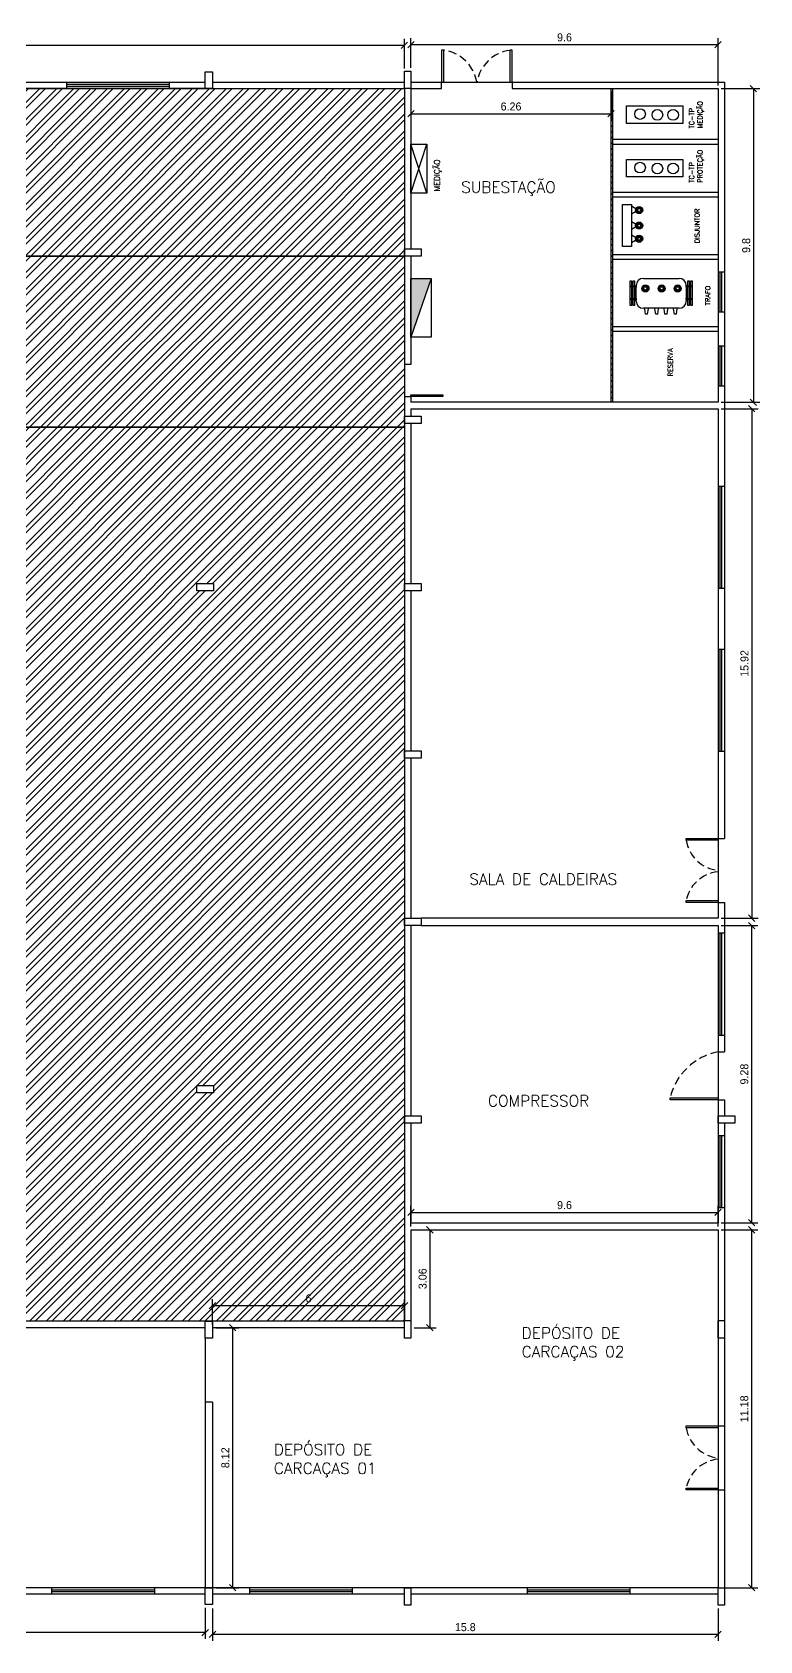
# Model space of a CAD drawing. Extents: x 196 to 487, y -48 to 152.
# Drawn here: x 229.4 to 252.2, y -48.2 to 2 of the extents above; entities that cross this region are included whole.
import ezdxf

# ---------------------------------------------------------------- set-up
doc = ezdxf.new("R2010")
doc.units = 0
doc.header["$MEASUREMENT"] = 0
doc.linetypes.add('DASHED2', pattern=[0.375, 0.25, -0.125])
doc.layers.get('0').update_dxf_attribs({"linetype": 'CONTINUOUS'})
doc.layers.get('DEFPOINTS').update_dxf_attribs({"linetype": 'CONTINUOUS'})
for name, color, linetype in [('_ARQ', 5, 'CONTINUOUS'), ('_ARQ-TEXTO', 4, 'CONTINUOUS'), ('_COTAS', 4, 'CONTINUOUS'), ('_ELT-Eletroduto', 7, 'CONTINUOUS'), ('_ELT-MÁQUINAS', 3, 'CONTINUOUS'), ('_ELT-PONTO', 2, 'CONTINUOUS'), ('_ELT-PONTO-TEXTO', 4, 'CONTINUOUS'), ('Marcação de areas', 240, 'CONTINUOUS')]:
    doc.layers.add(name, color=color, linetype=linetype)
doc.styles.add('ROMANS', font='romans')
doc.dimstyles.new('LUMINOTECNICO', dxfattribs={"dimscale": 0, "dimtxt": 0.25, "dimasz": 0.2, "dimexe": 0.2, "dimexo": 0.1, "dimgap": 0.1, "dimtad": 1, "dimdsep": 46, "dimtxsty": 'Standard', "dimblk1": 'OBLIQUE', "dimblk2": 'OBLIQUE', "dimsah": 1, "dimcen": 0.2, "dimadec": 1, "dimazin": 0, "dimtfac": 1, "dimtmove": 0, "dimatfit": 3, "dimldrblk": 'OBLIQUE', "dimfxl": 1, "dimtolj": 1, "dimtzin": 0, "dimarcsym": 0})
pattern_1 = [(45, (-0.06533, 3.8444), (-0.26516504, 0.26516504), []), (45, (0.11145, 3.8444), (-0.26516504, 0.26516504), [])]

# ---------------------------------------------------------------- blocks, each defined once
blk = doc.blocks.new('_OBLIQUE')
at = {"color": 0, "linetype": 'ByBlock'}
blk.add_line((-0.5, -0.5), (0.5, 0.5), dxfattribs=at)
blk = doc.blocks.new('*D140')
at = {"layer": '_COTAS', "color": 0, "linetype": 'Continuous', "lineweight": -2, "transparency": 16777216}
for p, q in [((241.277, 0.891), (241.277, 1.818)), ((241.277, 1.618), (250.877, 1.618)), ((250.877, 0.343), (250.877, 1.818))]:
    blk.add_line(p, q, dxfattribs=at)
at = {"layer": 'DEFPOINTS', "color": 0, "linetype": 'Continuous', "transparency": 16777216}
for p in [(250.877, 1.618), (241.277, 0.791), (250.877, 0.243)]:
    blk.add_point(p, dxfattribs=at)
at = {"layer": '_COTAS', "color": 0, "linetype": 'Continuous', "lineweight": -2, "transparency": 16777216, "xscale": 0.2, "yscale": 0.2, "zscale": 0.2, "rotation": 180}
blk.add_blockref('_OBLIQUE', (241.277, 1.618), dxfattribs=at)
at = {"layer": '_COTAS', "color": 0, "linetype": 'Continuous', "lineweight": -2, "transparency": 16777216, "xscale": 0.2, "yscale": 0.2, "zscale": 0.2}
blk.add_blockref('_OBLIQUE', (250.877, 1.618), dxfattribs=at)
at = {"layer": '_COTAS', "color": 0, "linetype": 'Continuous', "transparency": 16777216, "insert": (246.077, 1.843), "char_height": 0.25, "attachment_point": 5}
blk.add_mtext('\\A1;9.6', dxfattribs=at)
blk = doc.blocks.new('*D141')
at = {"layer": '_COTAS', "color": 0, "linetype": 'Continuous', "lineweight": -2, "transparency": 16777216}
for p, q in [((250.977, 0.243), (252.181, 0.243)), ((251.981, 0.243), (251.981, -9.557)), ((250.977, -9.557), (252.181, -9.557))]:
    blk.add_line(p, q, dxfattribs=at)
at = {"layer": 'DEFPOINTS', "color": 0, "linetype": 'Continuous', "transparency": 16777216}
for p in [(250.877, 0.243), (250.877, -9.557), (251.981, -9.557)]:
    blk.add_point(p, dxfattribs=at)
at = {"layer": '_COTAS', "color": 0, "linetype": 'Continuous', "lineweight": -2, "transparency": 16777216, "xscale": 0.2, "yscale": 0.2, "zscale": 0.2}
for p, rotation in [((251.981, 0.243), 90), ((251.981, -9.557), 270)]:
    blk.add_blockref('_OBLIQUE', p, dxfattribs=dict(at, rotation=rotation))
at = {"layer": '_COTAS', "color": 0, "linetype": 'Continuous', "transparency": 16777216, "insert": (251.756, -4.657), "char_height": 0.25, "attachment_point": 5, "rotation": 90}
blk.add_mtext('\\A1;9.8', dxfattribs=at)
blk = doc.blocks.new('*D142')
at = {"layer": '_COTAS', "color": 0, "linetype": 'Continuous', "lineweight": -2, "transparency": 16777216}
for p, q in [((250.977, -9.757), (252.128, -9.757)), ((251.928, -9.757), (251.928, -25.673)), ((250.977, -25.673), (252.128, -25.673))]:
    blk.add_line(p, q, dxfattribs=at)
at = {"layer": 'DEFPOINTS', "color": 0, "linetype": 'Continuous', "transparency": 16777216}
for p in [(250.877, -9.757), (250.877, -25.673), (251.928, -25.673)]:
    blk.add_point(p, dxfattribs=at)
at = {"layer": '_COTAS', "color": 0, "linetype": 'Continuous', "lineweight": -2, "transparency": 16777216, "xscale": 0.2, "yscale": 0.2, "zscale": 0.2}
for p, rotation in [((251.928, -9.757), 90), ((251.928, -25.673), 270)]:
    blk.add_blockref('_OBLIQUE', p, dxfattribs=dict(at, rotation=rotation))
at = {"layer": '_COTAS', "color": 0, "linetype": 'Continuous', "transparency": 16777216, "insert": (251.703, -17.715), "char_height": 0.25, "attachment_point": 5, "rotation": 90}
blk.add_mtext('\\A1;15.92', dxfattribs=at)
blk = doc.blocks.new('*D143')
at = {"layer": '_COTAS', "color": 0, "linetype": 'Continuous', "lineweight": -2, "transparency": 16777216}
for p, q in [((250.977, -25.903), (252.122, -25.903)), ((251.922, -25.903), (251.922, -35.185)), ((250.977, -35.185), (252.122, -35.185))]:
    blk.add_line(p, q, dxfattribs=at)
at = {"layer": 'DEFPOINTS', "color": 0, "linetype": 'Continuous', "transparency": 16777216}
for p in [(250.877, -25.903), (250.877, -35.185), (251.922, -35.185)]:
    blk.add_point(p, dxfattribs=at)
at = {"layer": '_COTAS', "color": 0, "linetype": 'Continuous', "lineweight": -2, "transparency": 16777216, "xscale": 0.2, "yscale": 0.2, "zscale": 0.2}
for p, rotation in [((251.922, -25.903), 90), ((251.922, -35.185), 270)]:
    blk.add_blockref('_OBLIQUE', p, dxfattribs=dict(at, rotation=rotation))
at = {"layer": '_COTAS', "color": 0, "linetype": 'Continuous', "transparency": 16777216, "insert": (251.697, -30.544), "char_height": 0.25, "attachment_point": 5, "rotation": 90}
blk.add_mtext('\\A1;9.28', dxfattribs=at)
blk = doc.blocks.new('*D144')
at = {"layer": '_COTAS', "color": 0, "linetype": 'Continuous', "lineweight": -2, "transparency": 16777216}
for p, q in [((250.977, -35.409), (252.122, -35.409)), ((251.922, -35.409), (251.922, -46.59)), ((250.974, -46.59), (252.122, -46.59))]:
    blk.add_line(p, q, dxfattribs=at)
at = {"layer": 'DEFPOINTS', "color": 0, "linetype": 'Continuous', "transparency": 16777216}
for p in [(250.877, -35.409), (250.874, -46.59), (251.922, -46.59)]:
    blk.add_point(p, dxfattribs=at)
at = {"layer": '_COTAS', "color": 0, "linetype": 'Continuous', "lineweight": -2, "transparency": 16777216, "xscale": 0.2, "yscale": 0.2, "zscale": 0.2}
for p, rotation in [((251.922, -35.409), 90), ((251.922, -46.59), 270)]:
    blk.add_blockref('_OBLIQUE', p, dxfattribs=dict(at, rotation=rotation))
at = {"layer": '_COTAS', "color": 0, "linetype": 'Continuous', "transparency": 16777216, "insert": (251.697, -41), "char_height": 0.25, "attachment_point": 5, "rotation": 90}
blk.add_mtext('\\A1;11.18', dxfattribs=at)
blk = doc.blocks.new('*D145')
at = {"layer": '_COTAS', "color": 0, "linetype": 'Continuous', "lineweight": -2, "transparency": 16777216}
for p, q in [((241.377, -35.409), (242.069, -35.409)), ((241.869, -35.409), (241.869, -38.466)), ((241.377, -38.466), (242.069, -38.466))]:
    blk.add_line(p, q, dxfattribs=at)
at = {"layer": 'DEFPOINTS', "color": 0, "linetype": 'Continuous', "transparency": 16777216}
for p in [(241.277, -35.409), (241.277, -38.466), (241.869, -38.466)]:
    blk.add_point(p, dxfattribs=at)
at = {"layer": '_COTAS', "color": 0, "linetype": 'Continuous', "lineweight": -2, "transparency": 16777216, "xscale": 0.2, "yscale": 0.2, "zscale": 0.2}
for p, rotation in [((241.869, -35.409), 90), ((241.869, -38.466), 270)]:
    blk.add_blockref('_OBLIQUE', p, dxfattribs=dict(at, rotation=rotation))
at = {"layer": '_COTAS', "color": 0, "linetype": 'Continuous', "transparency": 16777216, "insert": (241.644, -36.937), "char_height": 0.25, "attachment_point": 5, "rotation": 90}
blk.add_mtext('\\A1;3.06', dxfattribs=at)
blk = doc.blocks.new('*D146')
at = {"layer": '_COTAS', "color": 0, "linetype": 'Continuous', "lineweight": -2, "transparency": 16777216}
for p, q in [((235.177, -38.466), (235.904, -38.466)), ((235.704, -38.466), (235.704, -46.59)), ((235.177, -46.59), (235.904, -46.59))]:
    blk.add_line(p, q, dxfattribs=at)
at = {"layer": 'DEFPOINTS', "color": 0, "linetype": 'Continuous', "transparency": 16777216}
for p in [(235.077, -38.466), (235.077, -46.59), (235.704, -46.59)]:
    blk.add_point(p, dxfattribs=at)
at = {"layer": '_COTAS', "color": 0, "linetype": 'Continuous', "lineweight": -2, "transparency": 16777216, "xscale": 0.2, "yscale": 0.2, "zscale": 0.2}
for p, rotation in [((235.704, -38.466), 90), ((235.704, -46.59), 270)]:
    blk.add_blockref('_OBLIQUE', p, dxfattribs=dict(at, rotation=rotation))
at = {"layer": '_COTAS', "color": 0, "linetype": 'Continuous', "transparency": 16777216, "insert": (235.479, -42.528), "char_height": 0.25, "attachment_point": 5, "rotation": 90}
blk.add_mtext('\\A1;8.12', dxfattribs=at)
blk = doc.blocks.new('*D147')
at = {"layer": '_COTAS', "color": 0, "linetype": 'Continuous', "lineweight": -2, "transparency": 16777216}
for p, q in [((235.077, -47.238), (235.077, -48.248)), ((250.874, -47.238), (250.874, -48.248)), ((250.874, -48.048), (235.077, -48.048))]:
    blk.add_line(p, q, dxfattribs=at)
at = {"layer": 'DEFPOINTS', "color": 0, "linetype": 'Continuous', "transparency": 16777216}
for p in [(235.077, -47.138), (250.874, -47.138), (235.077, -48.048)]:
    blk.add_point(p, dxfattribs=at)
at = {"layer": '_COTAS', "color": 0, "linetype": 'Continuous', "lineweight": -2, "transparency": 16777216, "xscale": 0.2, "yscale": 0.2, "zscale": 0.2, "rotation": 180}
blk.add_blockref('_OBLIQUE', (235.077, -48.048), dxfattribs=at)
at = {"layer": '_COTAS', "color": 0, "linetype": 'Continuous', "lineweight": -2, "transparency": 16777216, "xscale": 0.2, "yscale": 0.2, "zscale": 0.2}
blk.add_blockref('_OBLIQUE', (250.874, -48.048), dxfattribs=at)
at = {"layer": '_COTAS', "color": 0, "linetype": 'Continuous', "transparency": 16777216, "insert": (242.976, -47.823), "char_height": 0.25, "attachment_point": 5}
blk.add_mtext('\\A1;15.8', dxfattribs=at)
blk = doc.blocks.new('*D148')
at = {"layer": '_COTAS', "color": 0, "linetype": 'Continuous', "lineweight": -2, "transparency": 16777216}
for p, q in [((203.931, -47.215), (203.931, -48.19)), ((234.848, -47.215), (234.848, -48.19)), ((234.848, -47.99), (203.931, -47.99))]:
    blk.add_line(p, q, dxfattribs=at)
at = {"layer": 'DEFPOINTS', "color": 0, "linetype": 'Continuous', "transparency": 16777216}
for p in [(203.931, -47.115), (234.848, -47.115), (203.931, -47.99)]:
    blk.add_point(p, dxfattribs=at)
at = {"layer": '_COTAS', "color": 0, "linetype": 'Continuous', "lineweight": -2, "transparency": 16777216, "xscale": 0.2, "yscale": 0.2, "zscale": 0.2, "rotation": 180}
blk.add_blockref('_OBLIQUE', (203.931, -47.99), dxfattribs=at)
at = {"layer": '_COTAS', "color": 0, "linetype": 'Continuous', "lineweight": -2, "transparency": 16777216, "xscale": 0.2, "yscale": 0.2, "zscale": 0.2}
blk.add_blockref('_OBLIQUE', (234.848, -47.99), dxfattribs=at)
at = {"layer": '_COTAS', "color": 0, "linetype": 'Continuous', "transparency": 16777216, "insert": (219.39, -47.765), "char_height": 0.25, "attachment_point": 5}
blk.add_mtext('\\A1;30.92', dxfattribs=at)
blk = doc.blocks.new('*D156')
at = {"layer": '_ELT-MÁQUINAS', "color": 0, "linetype": 'Continuous', "lineweight": -2, "transparency": 16777216}
for p, q in [((241.277, 0.143), (241.277, -0.741)), ((247.534, 0.143), (247.534, -0.741)), ((241.277, -0.541), (247.534, -0.541))]:
    blk.add_line(p, q, dxfattribs=at)
at = {"layer": 'DEFPOINTS', "color": 0, "linetype": 'Continuous', "transparency": 16777216}
for p in [(241.277, 0.243), (247.534, 0.243), (247.534, -0.541)]:
    blk.add_point(p, dxfattribs=at)
at = {"layer": '_ELT-MÁQUINAS', "color": 0, "linetype": 'Continuous', "lineweight": -2, "transparency": 16777216, "xscale": 0.2, "yscale": 0.2, "zscale": 0.2, "rotation": 180}
blk.add_blockref('_OBLIQUE', (241.277, -0.541), dxfattribs=at)
at = {"layer": '_ELT-MÁQUINAS', "color": 0, "linetype": 'Continuous', "lineweight": -2, "transparency": 16777216, "xscale": 0.2, "yscale": 0.2, "zscale": 0.2}
blk.add_blockref('_OBLIQUE', (247.534, -0.541), dxfattribs=at)
at = {"layer": '_ELT-MÁQUINAS', "color": 0, "linetype": 'Continuous', "transparency": 16777216, "insert": (244.406, -0.316), "char_height": 0.25, "attachment_point": 5}
blk.add_mtext('\\A1;6.26', dxfattribs=at)
blk = doc.blocks.new('*D159')
at = {"layer": '_COTAS', "color": 0, "linetype": 'Continuous', "lineweight": -2, "transparency": 16777216}
for p, q in [((235.077, -38.366), (235.077, -37.578)), ((241.077, -38.366), (241.077, -37.578)), ((241.077, -37.778), (235.077, -37.778))]:
    blk.add_line(p, q, dxfattribs=at)
at = {"layer": 'DEFPOINTS', "color": 0, "linetype": 'Continuous', "transparency": 16777216}
for p in [(235.077, -37.778), (235.077, -38.466), (241.077, -38.466)]:
    blk.add_point(p, dxfattribs=at)
at = {"layer": '_COTAS', "color": 0, "linetype": 'Continuous', "lineweight": -2, "transparency": 16777216, "xscale": 0.2, "yscale": 0.2, "zscale": 0.2, "rotation": 180}
blk.add_blockref('_OBLIQUE', (235.077, -37.778), dxfattribs=at)
at = {"layer": '_COTAS', "color": 0, "linetype": 'Continuous', "lineweight": -2, "transparency": 16777216, "xscale": 0.2, "yscale": 0.2, "zscale": 0.2}
blk.add_blockref('_OBLIQUE', (241.077, -37.778), dxfattribs=at)
at = {"layer": '_COTAS', "color": 0, "linetype": 'Continuous', "transparency": 16777216, "insert": (238.077, -37.553), "char_height": 0.25, "attachment_point": 5}
blk.add_mtext('\\A1;6', dxfattribs=at)
blk = doc.blocks.new('*D157')
at = {"layer": '_COTAS', "color": 0, "linetype": 'Continuous', "lineweight": -2, "transparency": 16777216}
for p, q in [((241.277, -35.309), (241.277, -34.663)), ((250.877, -35.309), (250.877, -34.663)), ((241.277, -34.863), (250.877, -34.863))]:
    blk.add_line(p, q, dxfattribs=at)
at = {"layer": 'DEFPOINTS', "color": 0, "linetype": 'Continuous', "transparency": 16777216}
for p in [(250.877, -34.863), (241.277, -35.409), (250.877, -35.409)]:
    blk.add_point(p, dxfattribs=at)
at = {"layer": '_COTAS', "color": 0, "linetype": 'Continuous', "lineweight": -2, "transparency": 16777216, "xscale": 0.2, "yscale": 0.2, "zscale": 0.2, "rotation": 180}
blk.add_blockref('_OBLIQUE', (241.277, -34.863), dxfattribs=at)
at = {"layer": '_COTAS', "color": 0, "linetype": 'Continuous', "lineweight": -2, "transparency": 16777216, "xscale": 0.2, "yscale": 0.2, "zscale": 0.2}
blk.add_blockref('_OBLIQUE', (250.877, -34.863), dxfattribs=at)
at = {"layer": '_COTAS', "color": 0, "linetype": 'Continuous', "transparency": 16777216, "insert": (246.077, -34.638), "char_height": 0.25, "attachment_point": 5}
blk.add_mtext('\\A1;9.6', dxfattribs=at)

msp = doc.modelspace()

# ---------------------------------------------------------------- hatches: boundary and pattern name
at = {"layer": '_ARQ'}
h = msp.add_hatch(dxfattribs=at)
h.set_pattern_fill('ANSI31', color=256, style=0)
h.set_pattern_definition([(45, (-21.716, -133.7256), (-0.08838835, 0.08838835), [])])
h.paths.add_polyline_path([(247.586, 0.243), (247.534, 0.243), (247.534, -9.557), (247.586, -9.557)])
at = {"layer": '_ELT-Eletroduto', "linetype": 'Continuous', "true_color": 0x139b48}
h = msp.add_hatch(dxfattribs=at)
h.set_pattern_fill('ANSI32', color=114)
h.set_pattern_definition(pattern_1)
h.paths.add_polyline_path([(241.077, 0.243), (210.16, 0.243), (210.16, -4.986), (241.077, -4.986)])
at = {"layer": '_ELT-Eletroduto', "linetype": 'Continuous', "true_color": 0xf27172}
h = msp.add_hatch(dxfattribs=at)
h.set_pattern_fill('ANSI32', color=11)
h.set_pattern_definition(pattern_1)
h.paths.add_polyline_path([(241.077, -4.986), (210.16, -4.986), (201.352, -4.986), (201.352, -10.336), (241.077, -10.336)])
h.paths.add_polyline_path([(202.09, -5.529), (202.965, -5.529), (202.965, -5.154), (202.09, -5.154)], flags=24)
at = {"layer": '_ELT-Eletroduto', "linetype": 'Continuous', "true_color": 0xf4ee51}
h = msp.add_hatch(dxfattribs=at)
h.set_pattern_fill('ANSI32', color=41)
h.set_pattern_definition(pattern_1)
h.paths.add_polyline_path([(197.702, -10.336), (197.702, -38.266), (241.074, -38.266), (241.074, -10.336)])
h.paths.add_polyline_path([(215.898, -15.444), (215.898, -15.215), (216.423, -15.215), (216.423, -15.444)], flags=16)
h.paths.add_polyline_path([(215.898, -30.903), (216.423, -30.903), (216.423, -31.132), (215.898, -31.132)], flags=16)
h.paths.add_polyline_path([(234.586, -15.444), (234.586, -15.215), (235.11, -15.215), (235.11, -15.444)], flags=16)
h.paths.add_polyline_path([(234.586, -30.903), (235.11, -30.903), (235.11, -31.132), (234.586, -31.132)], flags=16)
h.paths.add_polyline_path([(237.931, -37.741), (238.223, -37.741), (238.223, -37.366), (237.931, -37.366)], flags=24)
h.paths.add_polyline_path([(199.14, -10.768), (199.765, -10.768), (199.765, -10.393), (199.14, -10.393)], flags=24)
at = {"layer": '_ELT-PONTO', "linetype": 'Continuous'}
h = msp.add_hatch(color=256, dxfattribs=at)
h.paths.add_polyline_path([(248.299, -3.551, 1), (248.52, -3.551, 1)])
h.paths.add_polyline_path([(248.459, -3.551, -1), (248.36, -3.551, -1)], flags=16)
h = msp.add_hatch(color=256, dxfattribs=at)
h.paths.add_polyline_path([(248.299, -4.035, 1), (248.52, -4.035, 1)])
h.paths.add_polyline_path([(248.459, -4.035, -1), (248.36, -4.035, -1)], flags=16)
h = msp.add_hatch(color=256, dxfattribs=at)
h.paths.add_polyline_path([(248.299, -4.448, 1), (248.52, -4.448, 1)])
h.paths.add_polyline_path([(248.459, -4.448, -1), (248.36, -4.448, -1)], flags=16)
msp.add_hatch(color=256, dxfattribs=at).paths.add_polyline_path([(241.277, -7.524), (241.914, -5.684), (241.277, -5.684)])
h = msp.add_hatch(color=256, dxfattribs=at)
h.paths.add_polyline_path([(248.716, -5.999, 1), (248.494, -5.999, 1)])
h.paths.add_polyline_path([(248.556, -5.999, -1), (248.654, -5.999, -1)], flags=16)
h = msp.add_hatch(color=256, dxfattribs=at)
h.paths.add_polyline_path([(249.113, -6.11, 1), (249.113, -5.889, 1)])
h.paths.add_polyline_path([(249.113, -5.95, -1), (249.113, -6.049, -1)], flags=16)
h = msp.add_hatch(color=256, dxfattribs=at)
h.paths.add_polyline_path([(249.725, -5.999, 1), (249.503, -5.999, 1)])
h.paths.add_polyline_path([(249.565, -5.999, -1), (249.663, -5.999, -1)], flags=16)

# ---------------------------------------------------------------- linework, layer by layer
at = {"layer": '_ARQ', "linetype": 'Continuous'}
for p, q in [((234.848, 0.243), (197.702, 0.243)), ((242.232, 0.441), (244.442, 0.441)), ((242.232, 0.243), (242.232, 0.441)), ((244.442, 0.441), (244.442, 0.243)), ((241.277, -4.986), (241.277, -8.378)), ((241.277, -8.378), (241.077, -8.378)), ((250.877, -23.18), (250.877, -25.18)), ((250.877, -25.903), (250.877, -29.843)), ((250.877, -29.843), (250.877, -31.283)), ((250.877, -29.843), (251.077, -29.843)), ((250.877, -31.343), (251.077, -31.343)), ((241.277, -32.072), (241.277, -35.157)), ((241.277, -35.409), (241.277, -38.242)), ((234.848, -38.79), (234.848, -46.59)), ((235.077, -40.79), (234.848, -40.79)), ((235.077, -40.79), (235.077, -46.59)), ((250.877, -41.564), (250.877, -43.504))]:
    msp.add_line(p, q, dxfattribs=at)
at = {"layer": '_ARQ'}
for p, q in [((228.848, 0.443), (234.848, 0.443)), ((230.521, 0.241), (230.521, 0.443)), ((230.521, 0.378), (233.718, 0.378)), ((230.521, 0.325), (233.718, 0.325)), ((233.721, 0.443), (233.721, 0.241)), ((235.077, 0.443), (241.074, 0.443)), ((235.077, 0.243), (241.077, 0.243)), ((241.077, 0.243), (241.077, -38.242)), ((241.277, 0.443), (251.077, 0.443)), ((241.277, 0.243), (241.277, -4.757)), ((241.277, 0.243), (242.232, 0.243)), ((244.442, 0.243), (250.877, 0.243)), ((247.534, -9.557), (247.534, 0.243)), ((247.586, -9.557), (247.586, 0.243)), ((250.877, 0.243), (250.877, -9.557)), ((251.077, 0.443), (251.077, -23.18)), ((247.586, -1.337), (250.877, -1.337)), ((247.586, -1.487), (250.877, -1.487)), ((247.586, -2.987), (250.877, -2.987)), ((247.586, -3.137), (250.877, -3.137)), ((247.586, -4.937), (250.877, -4.937)), ((247.586, -5.087), (250.877, -5.087)), ((250.877, -5.481), (251.08, -5.481)), ((250.942, -6.732), (250.942, -5.481)), ((250.995, -6.732), (250.995, -5.481)), ((250.877, -6.732), (251.08, -6.732)), ((247.586, -7.187), (250.877, -7.187)), ((247.586, -7.337), (250.877, -7.337)), ((250.874, -7.793), (251.077, -7.793)), ((250.939, -9.044), (250.939, -7.793)), ((250.993, -9.044), (250.993, -7.793)), ((250.874, -9.044), (251.077, -9.044)), ((241.077, -9.378), (241.277, -9.378)), ((241.277, -9.378), (241.277, -9.557)), ((250.877, -9.557), (241.277, -9.557)), ((241.277, -9.757), (250.877, -9.757)), ((241.277, -9.757), (241.277, -9.986)), ((250.877, -9.757), (250.877, -23.18)), ((241.277, -10.215), (241.277, -15.215)), ((250.877, -12.174), (251.077, -12.174)), ((250.939, -15.374), (250.939, -12.177)), ((250.993, -15.374), (250.993, -12.177)), ((241.277, -15.444), (241.277, -20.444)), ((251.077, -15.374), (250.877, -15.374)), ((250.877, -17.264), (251.077, -17.264)), ((250.939, -20.464), (250.939, -17.266)), ((250.993, -20.464), (250.993, -17.266)), ((251.077, -20.464), (250.877, -20.464)), ((241.277, -20.673), (241.277, -25.673)), ((250.877, -23.18), (251.077, -23.18)), ((250.877, -25.18), (251.077, -25.18)), ((250.877, -25.18), (250.877, -25.673)), ((251.077, -25.18), (251.077, -29.843)), ((241.277, -25.903), (241.277, -31.843)), ((250.877, -25.673), (241.602, -25.673)), ((241.602, -25.903), (250.877, -25.903)), ((250.874, -26.134), (251.077, -26.134)), ((250.939, -29.334), (250.939, -26.137)), ((250.993, -29.334), (250.993, -26.137)), ((251.077, -29.334), (250.874, -29.334)), ((250.877, -31.343), (250.877, -35.185)), ((251.077, -31.343), (251.077, -31.843)), ((251.077, -32.072), (251.077, -46.79)), ((250.877, -32.465), (251.08, -32.465)), ((250.942, -34.719), (250.942, -32.468)), ((250.995, -34.719), (250.995, -32.468)), ((251.08, -34.719), (250.877, -34.719)), ((241.277, -35.185), (250.877, -35.185)), ((241.277, -35.409), (250.877, -35.409)), ((250.877, -35.409), (250.877, -46.59)), ((241.074, -38.266), (197.702, -38.266)), ((234.848, -38.466), (228.848, -38.466)), ((241.077, -38.466), (235.077, -38.466)), ((250.877, -41.534), (251.077, -41.534)), ((250.877, -43.534), (251.077, -43.534)), ((250.877, -46.59), (197.702, -46.59)), ((230.06, -46.79), (230.06, -46.587)), ((230.06, -46.652), (233.257, -46.652)), ((230.06, -46.706), (233.257, -46.706)), ((233.26, -46.587), (233.26, -46.79)), ((236.241, -46.79), (236.241, -46.587)), ((236.241, -46.652), (239.438, -46.652)), ((236.241, -46.706), (239.438, -46.706)), ((239.441, -46.587), (239.441, -46.79)), ((244.918, -46.79), (244.918, -46.587)), ((244.918, -46.652), (248.115, -46.652)), ((244.918, -46.706), (248.115, -46.706)), ((248.118, -46.587), (248.118, -46.79)), ((234.848, -46.79), (228.848, -46.79)), ((241.074, -46.79), (235.077, -46.79)), ((250.874, -46.79), (241.277, -46.79))]:
    msp.add_line(p, q, dxfattribs=at)
at = {"layer": '_ARQ', "linetype": 'Continuous'}
for points in [[(242.232, 0.441), (242.302, 0.441), (242.302, 1.441), (242.232, 1.441)], [(244.372, 0.441), (244.442, 0.441), (244.442, 1.441), (244.372, 1.441)], [(241.277, 0.243), (241.074, 0.243), (241.074, 0.791), (241.277, 0.791)], [(250.877, -23.24), (249.877, -23.24), (249.877, -23.18), (250.877, -23.18)], [(250.877, -25.18), (249.877, -25.18), (249.877, -25.12), (250.877, -25.12)], [(250.877, -31.343), (249.377, -31.343), (249.377, -31.283), (250.877, -31.283)], [(241.277, -38.79), (241.074, -38.79), (241.074, -38.242), (241.277, -38.242)], [(251.077, -38.79), (250.874, -38.79), (250.874, -38.242), (251.077, -38.242)], [(250.877, -41.594), (249.877, -41.594), (249.877, -41.534), (250.877, -41.534)], [(250.877, -43.534), (249.877, -43.534), (249.877, -43.474), (250.877, -43.474)], [(241.277, -47.138), (241.074, -47.138), (241.074, -46.59), (241.277, -46.59)], [(251.077, -47.138), (250.874, -47.138), (250.874, -46.59), (251.077, -46.59)]]:
    msp.add_lwpolyline(points, close=True, dxfattribs=at)
at = {"layer": '_ARQ'}
for points in [[(235.077, 0.768), (235.077, 0.243), (234.848, 0.243), (234.848, 0.768)], [(241.077, -4.757), (241.602, -4.757), (241.602, -4.986), (241.077, -4.986)], [(241.277, -9.378), (241.277, -9.328), (242.277, -9.328), (242.277, -9.378)], [(241.077, -9.986), (241.602, -9.986), (241.602, -10.215), (241.077, -10.215)], [(234.586, -15.215), (235.11, -15.215), (235.11, -15.444), (234.586, -15.444)], [(241.077, -15.215), (241.602, -15.215), (241.602, -15.444), (241.077, -15.444)], [(241.077, -20.444), (241.602, -20.444), (241.602, -20.673), (241.077, -20.673)], [(241.077, -25.673), (241.602, -25.673), (241.602, -25.903), (241.077, -25.903)], [(234.586, -30.903), (235.11, -30.903), (235.11, -31.132), (234.586, -31.132)], [(241.077, -31.843), (241.602, -31.843), (241.602, -32.072), (241.077, -32.072)], [(250.877, -31.843), (251.402, -31.843), (251.402, -32.072), (250.877, -32.072)], [(235.077, -38.266), (235.077, -38.79), (234.848, -38.79), (234.848, -38.266)], [(235.077, -46.59), (235.077, -47.115), (234.848, -47.115), (234.848, -46.59)]]:
    msp.add_lwpolyline(points, close=True, dxfattribs=at)
at = {"layer": '_ARQ', "linetype": 'DASHED2'}
for centre, radius, start, end in [((242.149, 0.247), 1.204, 9.3793, 82.7104), ((244.525, 0.245), 1.204, 97.2896, 170.6207), ((250.998, -23.05), 1.136, 189.6213, 263.9217), ((250.99, -25.35), 1.136, 96.0783, 170.3787), ((251.251, -31.734), 1.927, 101.1833, 166.4784), ((250.998, -41.404), 1.136, 189.6213, 263.9217), ((250.99, -43.704), 1.136, 96.0783, 170.3787)]:
    msp.add_arc(centre, radius, start, end, dxfattribs=at)
at = {"layer": '_COTAS', "linetype": 'Continuous'}
for p, q in [((210.16, 1.597), (241.074, 1.597)), ((241.074, 0.868), (241.074, 1.797))]:
    msp.add_line(p, q, dxfattribs=at)
at = {"layer": '_ELT-PONTO', "linetype": 'Continuous'}
for p, q in [((241.277, -3.02), (241.778, -1.493)), ((241.778, -3.02), (241.277, -1.493)), ((241.914, -5.684), (241.277, -7.524)), ((248.316, -6.395), (248.316, -5.91)), ((248.541, -5.685), (249.657, -5.685)), ((249.882, -5.91), (249.882, -6.395)), ((249.657, -6.62), (248.541, -6.62)), ((248.607, -6.806), (248.585, -6.633)), ((248.672, -6.806), (248.607, -6.806)), ((248.672, -6.806), (248.697, -6.633)), ((248.927, -6.806), (248.905, -6.633)), ((248.992, -6.806), (248.927, -6.806)), ((248.992, -6.806), (249.017, -6.633)), ((249.178, -6.62), (249.017, -6.62)), ((249.216, -6.806), (249.194, -6.633)), ((249.282, -6.806), (249.216, -6.806)), ((249.282, -6.806), (249.307, -6.633)), ((249.51, -6.806), (249.488, -6.633)), ((249.575, -6.806), (249.51, -6.806)), ((249.575, -6.806), (249.6, -6.633))]:
    msp.add_line(p, q, dxfattribs=at)
for points in [[(248.019, -0.842), (248.019, -0.299), (249.772, -0.299), (249.772, -0.842)], [(241.277, -1.493), (241.778, -1.493), (241.778, -3.02), (241.277, -3.02)], [(248.019, -2.516), (248.019, -1.973), (249.772, -1.973), (249.772, -2.516)], [(247.888, -4.694), (247.888, -3.375), (248.17, -3.375), (248.17, -4.694)], [(248.373, -3.551), (248.17, -3.434), (248.17, -3.668)], [(248.373, -4.035), (248.17, -3.917), (248.17, -4.152)], [(248.373, -4.448), (248.17, -4.331), (248.17, -4.565)], [(241.277, -5.684), (241.914, -5.684), (241.914, -7.524), (241.277, -7.524)], [(248.171, -6.536), (248.133, -6.536), (248.133, -5.76), (248.171, -5.76)], [(248.224, -5.962), (248.17, -5.962), (248.17, -5.91), (248.224, -5.91)], [(248.262, -6.536), (248.224, -6.536), (248.224, -5.76), (248.262, -5.76)], [(248.316, -5.962), (248.262, -5.962), (248.262, -5.91), (248.316, -5.91)], [(249.936, -5.962), (249.882, -5.962), (249.882, -5.91), (249.936, -5.91)], [(249.974, -6.536), (249.936, -6.536), (249.936, -5.76), (249.974, -5.76)], [(250.028, -5.962), (249.974, -5.962), (249.974, -5.91), (250.028, -5.91)], [(250.066, -6.536), (250.028, -6.536), (250.028, -5.76), (250.066, -5.76)], [(248.224, -6.353), (248.17, -6.353), (248.17, -6.301), (248.224, -6.301)], [(248.316, -6.353), (248.262, -6.353), (248.262, -6.301), (248.316, -6.301)], [(249.936, -6.353), (249.882, -6.353), (249.882, -6.301), (249.936, -6.301)], [(250.028, -6.353), (249.974, -6.353), (249.974, -6.301), (250.028, -6.301)]]:
    msp.add_lwpolyline(points, close=True, dxfattribs=at)
for centre, radius in [((248.437, -0.55), 0.167), ((248.979, -0.578), 0.167), ((249.471, -0.578), 0.167), ((248.437, -2.224), 0.167), ((248.979, -2.252), 0.167), ((249.471, -2.252), 0.167), ((248.409, -3.551), 0.111), ((248.409, -3.551), 0.0492), ((248.409, -4.035), 0.111), ((248.409, -4.035), 0.0492), ((248.409, -4.448), 0.111), ((248.409, -4.448), 0.0492), ((248.605, -5.999), 0.111), ((248.605, -5.999), 0.0492), ((249.113, -5.999), 0.111), ((249.113, -5.999), 0.0492), ((249.614, -5.999), 0.111), ((249.614, -5.999), 0.0492)]:
    msp.add_circle(centre, radius, dxfattribs=at)
for centre, start, end in [((248.541, -5.91), 90, 180), ((249.657, -5.91), 0, 90), ((248.541, -6.395), 180, 270), ((249.657, -6.395), 270, 0)]:
    msp.add_arc(centre, 0.225, start, end, dxfattribs=at)
at = {"layer": 'Marcação de areas', "linetype": 'Continuous'}
for points in [[(210.16, 0.243), (241.077, 0.243), (241.077, -4.986), (210.16, -4.986)], [(201.352, -4.986), (241.077, -4.986), (241.077, -10.336), (201.352, -10.336)], [(197.702, -10.336), (241.074, -10.336), (241.074, -38.266), (197.702, -38.266)]]:
    msp.add_lwpolyline(points, close=True, dxfattribs=at)

# ---------------------------------------------------------------- block references
at = {"layer": '_COTAS', "linetype": 'Continuous', "xscale": 0.2, "yscale": 0.2, "zscale": 0.2}
msp.add_blockref('_OBLIQUE', (241.074, 1.597), dxfattribs=at)

# ---------------------------------------------------------------- texts
at = {"layer": '_ARQ-TEXTO', "style": 'ROMANS'}
for s, p in [('SUBESTAÇÃO', (242.848, -3.008)), ('SALA DE CALDEIRAS', (243.102, -24.631)), ('COMPRESSOR', (243.684, -31.556))]:
    msp.add_text(s, height=0.35, dxfattribs=at).set_placement(p)
at = {"layer": '_ARQ-TEXTO', "linetype": 'Continuous', "char_height": 0.35, "attachment_point": 1, "style": 'ROMANS'}
for s, insert in [('DEPÓSITO DE CARCAÇAS 02', (244.739, -38.458)), ('DEPÓSITO DE CARCAÇAS 01', (236.994, -42.1))]:
    msp.add_mtext_dynamic_manual_height_columns(s, width=3.92514, gutter_width=12.5, heights=[0], dxfattribs=dict(at, insert=insert))
at = {"layer": '_ELT-PONTO-TEXTO', "style": 'ROMANS'}
for s, height, p in [('TC-TP', 0.15, (250.126, -1.002)), ('MEDIÇÃO', 0.15, (250.388, -1.002)), ('MEDIÇÃO', 0.176, (242.178, -2.972)), ('PROTEÇÃO', 0.15, (250.388, -2.697)), ('TC-TP', 0.15, (250.126, -2.697)), ('DISJUNTOR', 0.15, (250.297, -4.586)), ('TRAFO', 0.15, (250.629, -6.528)), ('RESERVA', 0.15, (249.459, -8.748))]:
    msp.add_text(s, height=height, rotation=90, dxfattribs=at).set_placement(p)

# ---------------------------------------------------------------- dimensions: what is measured, and where the dimension line sits
at = {"layer": '_COTAS', "linetype": 'Continuous'}
for base, p1, p2, picture, middle in [((250.877, 1.618), (241.277, 0.791), (250.877, 0.243), '*D140', (246.077, 1.843)), ((250.877, -34.863), (241.277, -35.409), (250.877, -35.409), '*D157', (246.077, -34.638)), ((203.931, -47.99), (234.848, -47.115), (203.931, -47.115), '*D148', (219.39, -47.765)), ((235.077, -48.048), (250.874, -47.138), (235.077, -47.138), '*D147', (242.976, -47.823))]:
    dim = msp.add_linear_dim(base=base, p1=p1, p2=p2, dimstyle='LUMINOTECNICO', override={"dimscale": 1}, dxfattribs=at)
    dim.commit()
    dim.dimension.update_dxf_attribs({"geometry": picture, "text_midpoint": middle})
for base, p1, p2, picture, middle in [((251.981, -9.557), (250.877, 0.243), (250.877, -9.557), '*D141', (251.756, -4.657)), ((251.928, -25.673), (250.877, -9.757), (250.877, -25.673), '*D142', (251.703, -17.715)), ((251.922, -35.185), (250.877, -25.903), (250.877, -35.185), '*D143', (251.697, -30.544)), ((241.869, -38.466), (241.277, -35.409), (241.277, -38.466), '*D145', (241.644, -36.937)), ((251.922, -46.59), (250.877, -35.409), (250.874, -46.59), '*D144', (251.697, -41)), ((235.704, -46.59), (235.077, -38.466), (235.077, -46.59), '*D146', (235.479, -42.528))]:
    dim = msp.add_linear_dim(base=base, p1=p1, p2=p2, angle=90, dimstyle='LUMINOTECNICO', override={"dimscale": 1}, dxfattribs=at)
    dim.commit()
    dim.dimension.update_dxf_attribs({"geometry": picture, "text_midpoint": middle})
dim = msp.add_linear_dim(base=(235.077, -37.778), p1=(241.077, -38.466), p2=(235.077, -38.466), dimstyle='LUMINOTECNICO', override={"dimscale": 1}, dxfattribs=at)
dim.commit()
dim.dimension.update_dxf_attribs({"geometry": '*D159', "text_midpoint": (238.077, -37.778), "dimtype": 160})
at = {"layer": '_ELT-MÁQUINAS', "linetype": 'Continuous'}
dim = msp.add_linear_dim(base=(247.534, -0.541), p1=(241.277, 0.243), p2=(247.534, 0.243), dimstyle='LUMINOTECNICO', override={"dimscale": 1}, dxfattribs=at)
dim.commit()
dim.dimension.update_dxf_attribs({"geometry": '*D156', "text_midpoint": (244.406, -0.316)})

doc.saveas('drawing.dxf')
